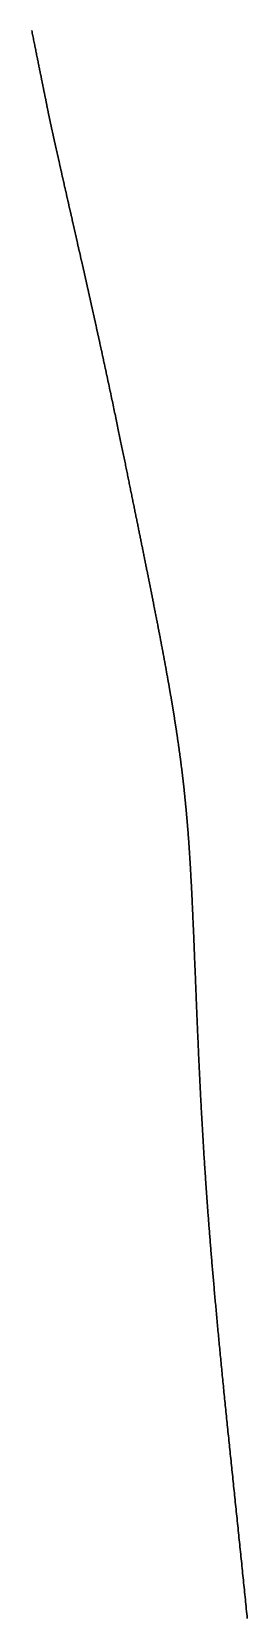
# Model space of a CAD drawing. Header units: inches. Extents: x 130170 to 284068, y 377793 to 804530.
# Drawn here: x 253609.5 to 253619.1, y 738483.7 to 738554.2 of the extents above; entities that cross this region are included whole.
import ezdxf

# ---------------------------------------------------------------- set-up
doc = ezdxf.new("R2010")
doc.units = ezdxf.units.IN
doc.header["$MEASUREMENT"] = 0
doc.layers.add('muni_il', color=7, linetype='Continuous')

msp = doc.modelspace()

# ---------------------------------------------------------------- linework, layer by layer
at = {"layer": 'muni_il'}
for points in [[(253609.507, 738554.23), (253609.52, 738554.168), (253609.532, 738554.107), (253609.544, 738554.046), (253609.557, 738553.986), (253609.569, 738553.926), (253609.581, 738553.867), (253609.593, 738553.809), (253609.604, 738553.75), (253609.616, 738553.693), (253609.627, 738553.636), (253609.639, 738553.579), (253609.65, 738553.523), (253609.661, 738553.468), (253609.673, 738553.413), (253609.684, 738553.358), (253609.694, 738553.304), (253609.705, 738553.25), (253609.716, 738553.197), (253609.727, 738553.144), (253609.737, 738553.091), (253609.748, 738553.039), (253609.758, 738552.987), (253609.769, 738552.936), (253609.779, 738552.884), (253609.789, 738552.833), (253609.8, 738552.783), (253609.81, 738552.732), (253609.82, 738552.682), (253609.83, 738552.632), (253609.84, 738552.582), (253609.85, 738552.533), (253609.86, 738552.484), (253609.87, 738552.434), (253609.88, 738552.385), (253609.89, 738552.336), (253609.9, 738552.287), (253609.91, 738552.238), (253609.92, 738552.19), (253609.929, 738552.141), (253609.939, 738552.093), (253609.949, 738552.044), (253609.959, 738551.996), (253609.968, 738551.948), (253609.978, 738551.9), (253609.988, 738551.853), (253609.997, 738551.805), (253610.007, 738551.758), (253610.016, 738551.712), (253610.025, 738551.665), (253610.034, 738551.62), (253610.043, 738551.574), (253610.052, 738551.53), (253610.061, 738551.486), (253610.07, 738551.443), (253610.078, 738551.401), (253610.086, 738551.36), (253610.094, 738551.32), (253610.101, 738551.282), (253610.109, 738551.246), (253610.115, 738551.211), (253610.194, 738550.81), (253610.237, 738550.607), (253610.26, 738550.504), (253610.282, 738550.402), (253610.304, 738550.298), (253610.326, 738550.195), (253610.349, 738550.092), (253610.371, 738549.989), (253610.394, 738549.887), (253610.416, 738549.784), (253610.438, 738549.683), (253610.461, 738549.581), (253610.483, 738549.48), (253610.505, 738549.379), (253610.527, 738549.28), (253610.549, 738549.18), (253610.571, 738549.081), (253610.593, 738548.983), (253610.614, 738548.885), (253610.636, 738548.788), (253610.657, 738548.692), (253610.679, 738548.595), (253610.7, 738548.5), (253610.721, 738548.405), (253610.742, 738548.31), (253610.763, 738548.216), (253610.784, 738548.122), (253610.805, 738548.029), (253610.826, 738547.936), (253610.847, 738547.843), (253610.867, 738547.751), (253610.888, 738547.659), (253610.909, 738547.567), (253610.929, 738547.475), (253610.95, 738547.383), (253610.971, 738547.291), (253610.991, 738547.2), (253611.012, 738547.108), (253611.033, 738547.016), (253611.053, 738546.925), (253611.074, 738546.833), (253611.095, 738546.741), (253611.116, 738546.65), (253611.137, 738546.558), (253611.157, 738546.465), (253611.178, 738546.373), (253611.199, 738546.281), (253611.22, 738546.188), (253611.241, 738546.095), (253611.263, 738546.002), (253611.284, 738545.908), (253611.305, 738545.815), (253611.326, 738545.721), (253611.348, 738545.626), (253611.369, 738545.532), (253611.391, 738545.437), (253611.412, 738545.342), (253611.434, 738545.247), (253611.456, 738545.151), (253611.477, 738545.055), (253611.499, 738544.959), (253611.521, 738544.863), (253611.543, 738544.766), (253611.565, 738544.669), (253611.587, 738544.571), (253611.609, 738544.474), (253611.632, 738544.376), (253611.654, 738544.278), (253611.676, 738544.18), (253611.698, 738544.081), (253611.721, 738543.983), (253611.743, 738543.884), (253611.765, 738543.785), (253611.788, 738543.686), (253611.81, 738543.586), (253611.833, 738543.487), (253611.855, 738543.387), (253611.878, 738543.288), (253611.9, 738543.188), (253611.923, 738543.088), (253611.945, 738542.988), (253611.967, 738542.888), (253611.99, 738542.788), (253612.012, 738542.688), (253612.035, 738542.588), (253612.057, 738542.488), (253612.079, 738542.388), (253612.102, 738542.288), (253612.124, 738542.188), (253612.146, 738542.089), (253612.168, 738541.989), (253612.191, 738541.89), (253612.213, 738541.79), (253612.235, 738541.691), (253612.257, 738541.592), (253612.279, 738541.493), (253612.3, 738541.394), (253612.322, 738541.296), (253612.344, 738541.197), (253612.366, 738541.099), (253612.387, 738541.002), (253612.409, 738540.904), (253612.43, 738540.807), (253612.451, 738540.71), (253612.473, 738540.613), (253612.494, 738540.516), (253612.515, 738540.42), (253612.536, 738540.325), (253612.556, 738540.229), (253612.577, 738540.134), (253612.598, 738540.039), (253612.618, 738539.945), (253612.639, 738539.851), (253612.659, 738539.758), (253612.679, 738539.665), (253612.699, 738539.572), (253612.719, 738539.479), (253612.739, 738539.388), (253612.759, 738539.296), (253612.778, 738539.205), (253612.798, 738539.114), (253612.817, 738539.024), (253612.837, 738538.935), (253612.856, 738538.845), (253612.875, 738538.757), (253612.893, 738538.668), (253612.912, 738538.581), (253612.931, 738538.493), (253612.949, 738538.406), (253612.968, 738538.32), (253612.986, 738538.234), (253613.004, 738538.149), (253613.022, 738538.064), (253613.04, 738537.98), (253613.058, 738537.896), (253613.075, 738537.813), (253613.093, 738537.73), (253613.11, 738537.647), (253613.127, 738537.566), (253613.145, 738537.484), (253613.162, 738537.404), (253613.178, 738537.323), (253613.195, 738537.244), (253613.212, 738537.164), (253613.228, 738537.086), (253613.245, 738537.007), (253613.261, 738536.93), (253613.277, 738536.852), (253613.293, 738536.776), (253613.309, 738536.7), (253613.325, 738536.624), (253613.34, 738536.549), (253613.356, 738536.474), (253613.371, 738536.4), (253613.386, 738536.326), (253613.401, 738536.253), (253613.417, 738536.18), (253613.432, 738536.108), (253613.446, 738536.036), (253613.461, 738535.965), (253613.476, 738535.894), (253613.49, 738535.824), (253613.505, 738535.754), (253613.519, 738535.685), (253613.533, 738535.616), (253613.547, 738535.547), (253613.561, 738535.479), (253613.575, 738535.412), (253613.589, 738535.344), (253613.603, 738535.278), (253613.616, 738535.211), (253613.63, 738535.146), (253613.643, 738535.08), (253613.657, 738535.015), (253613.67, 738534.95), (253613.683, 738534.886), (253613.696, 738534.822), (253613.709, 738534.759), (253613.722, 738534.695), (253613.735, 738534.633), (253613.747, 738534.57), (253613.76, 738534.508), (253613.773, 738534.447), (253613.785, 738534.386), (253613.798, 738534.325), (253613.81, 738534.264), (253613.822, 738534.204), (253613.835, 738534.144), (253613.847, 738534.084), (253613.859, 738534.025), (253613.871, 738533.966), (253613.883, 738533.907), (253613.895, 738533.849), (253613.906, 738533.791), (253613.918, 738533.733), (253613.93, 738533.675), (253613.942, 738533.618), (253613.953, 738533.561), (253613.965, 738533.504), (253613.976, 738533.447), (253613.988, 738533.391), (253613.999, 738533.335), (253614.01, 738533.279), (253614.022, 738533.224), (253614.033, 738533.169), (253614.044, 738533.113), (253614.055, 738533.058), (253614.066, 738533.004), (253614.077, 738532.949), (253614.088, 738532.895), (253614.099, 738532.841), (253614.11, 738532.787), (253614.121, 738532.733), (253614.132, 738532.68), (253614.143, 738532.626), (253614.154, 738532.573), (253614.165, 738532.52), (253614.175, 738532.467), (253614.186, 738532.414), (253614.197, 738532.361), (253614.207, 738532.309), (253614.218, 738532.256), (253614.229, 738532.204), (253614.239, 738532.152), (253614.25, 738532.1), (253614.26, 738532.048), (253614.271, 738531.996), (253614.281, 738531.944), (253614.292, 738531.893), (253614.302, 738531.841), (253614.312, 738531.79), (253614.323, 738531.739), (253614.333, 738531.687), (253614.344, 738531.636), (253614.354, 738531.585), (253614.364, 738531.534), (253614.375, 738531.483), (253614.385, 738531.432), (253614.395, 738531.382), (253614.405, 738531.331), (253614.416, 738531.28), (253614.426, 738531.229), (253614.436, 738531.179), (253614.446, 738531.129), (253614.457, 738531.078), (253614.467, 738531.028), (253614.477, 738530.977), (253614.487, 738530.927), (253614.497, 738530.877), (253614.507, 738530.827), (253614.517, 738530.776), (253614.528, 738530.726), (253614.538, 738530.676), (253614.548, 738530.626), (253614.558, 738530.576), (253614.568, 738530.526), (253614.578, 738530.476), (253614.588, 738530.426), (253614.598, 738530.376), (253614.608, 738530.326), (253614.618, 738530.276), (253614.628, 738530.226), (253614.638, 738530.176), (253614.648, 738530.126), (253614.658, 738530.077), (253614.668, 738530.027), (253614.678, 738529.977), (253614.688, 738529.927), (253614.698, 738529.877), (253614.708, 738529.828), (253614.718, 738529.778), (253614.728, 738529.728), (253614.738, 738529.678), (253614.748, 738529.629), (253614.758, 738529.579), (253614.767, 738529.529), (253614.777, 738529.48), (253614.787, 738529.43), (253614.797, 738529.38), (253614.807, 738529.331), (253614.817, 738529.281), (253614.827, 738529.231), (253614.837, 738529.182), (253614.846, 738529.132), (253614.856, 738529.083), (253614.866, 738529.033), (253614.876, 738528.984), (253614.886, 738528.934), (253614.895, 738528.884), (253614.905, 738528.835), (253614.915, 738528.785), (253614.925, 738528.736), (253614.935, 738528.686), (253614.944, 738528.637), (253614.954, 738528.588), (253614.964, 738528.538), (253614.973, 738528.489), (253614.983, 738528.439), (253614.993, 738528.39), (253615.002, 738528.341), (253615.012, 738528.291), (253615.022, 738528.242), (253615.031, 738528.193), (253615.041, 738528.144), (253615.05, 738528.094), (253615.06, 738528.045), (253615.07, 738527.996), (253615.079, 738527.947), (253615.089, 738527.898), (253615.098, 738527.849), (253615.108, 738527.8), (253615.117, 738527.751), (253615.127, 738527.702), (253615.136, 738527.653), (253615.146, 738527.604), (253615.155, 738527.555), (253615.164, 738527.506), (253615.174, 738527.457), (253615.183, 738527.408), (253615.193, 738527.36), (253615.202, 738527.311), (253615.211, 738527.262), (253615.22, 738527.214), (253615.23, 738527.165), (253615.239, 738527.116), (253615.248, 738527.068), (253615.257, 738527.019), (253615.267, 738526.971), (253615.276, 738526.923), (253615.285, 738526.874), (253615.294, 738526.826), (253615.303, 738526.778), (253615.312, 738526.729), (253615.321, 738526.681), (253615.33, 738526.633), (253615.339, 738526.585), (253615.348, 738526.537), (253615.357, 738526.489), (253615.366, 738526.441), (253615.375, 738526.393), (253615.384, 738526.346), (253615.393, 738526.298), (253615.402, 738526.25), (253615.41, 738526.203), (253615.419, 738526.155), (253615.428, 738526.107), (253615.437, 738526.06), (253615.445, 738526.013), (253615.454, 738525.965), (253615.463, 738525.918), (253615.471, 738525.871), (253615.48, 738525.823), (253615.488, 738525.776), (253615.497, 738525.729), (253615.505, 738525.682), (253615.514, 738525.635), (253615.522, 738525.588), (253615.531, 738525.542), (253615.539, 738525.495), (253615.548, 738525.448), (253615.556, 738525.401), (253615.564, 738525.355), (253615.572, 738525.308), (253615.581, 738525.262), (253615.589, 738525.216), (253615.597, 738525.169), (253615.605, 738525.123), (253615.613, 738525.077), (253615.621, 738525.031), (253615.629, 738524.985), (253615.637, 738524.939), (253615.645, 738524.893), (253615.653, 738524.847), (253615.661, 738524.801), (253615.669, 738524.755), (253615.677, 738524.709), (253615.685, 738524.664), (253615.693, 738524.618), (253615.7, 738524.573), (253615.708, 738524.527), (253615.716, 738524.482), (253615.724, 738524.436), (253615.731, 738524.391), (253615.739, 738524.346), (253615.746, 738524.301), (253615.754, 738524.256), (253615.761, 738524.211), (253615.769, 738524.166), (253615.776, 738524.121), (253615.784, 738524.076), (253615.791, 738524.031), (253615.798, 738523.987), (253615.806, 738523.942), (253615.813, 738523.897), (253615.82, 738523.853), (253615.827, 738523.808), (253615.834, 738523.764), (253615.842, 738523.719), (253615.849, 738523.675), (253615.856, 738523.631), (253615.863, 738523.587), (253615.87, 738523.543), (253615.877, 738523.498), (253615.884, 738523.454), (253615.89, 738523.41), (253615.897, 738523.367), (253615.904, 738523.323), (253615.911, 738523.279), (253615.917, 738523.235), (253615.924, 738523.191), (253615.931, 738523.148), (253615.938, 738523.104), (253615.944, 738523.06), (253615.951, 738523.017), (253615.957, 738522.974), (253615.964, 738522.93), (253615.97, 738522.887), (253615.977, 738522.843), (253615.983, 738522.8), (253615.989, 738522.757), (253615.996, 738522.714), (253616.002, 738522.671), (253616.008, 738522.627), (253616.014, 738522.584), (253616.021, 738522.541), (253616.027, 738522.498), (253616.033, 738522.455), (253616.039, 738522.412), (253616.045, 738522.37), (253616.051, 738522.327), (253616.057, 738522.284), (253616.063, 738522.241), (253616.069, 738522.198), (253616.075, 738522.156), (253616.081, 738522.113), (253616.086, 738522.07), (253616.092, 738522.028), (253616.098, 738521.985), (253616.104, 738521.943), (253616.109, 738521.9), (253616.115, 738521.858), (253616.121, 738521.815), (253616.126, 738521.773), (253616.132, 738521.731), (253616.137, 738521.688), (253616.143, 738521.646), (253616.148, 738521.604), (253616.153, 738521.561), (253616.159, 738521.519), (253616.164, 738521.477), (253616.169, 738521.434), (253616.175, 738521.392), (253616.18, 738521.35), (253616.185, 738521.308), (253616.19, 738521.266), (253616.195, 738521.224), (253616.201, 738521.181), (253616.206, 738521.139), (253616.211, 738521.097), (253616.216, 738521.055), (253616.221, 738521.013), (253616.226, 738520.971), (253616.23, 738520.929), (253616.235, 738520.886), (253616.24, 738520.844), (253616.245, 738520.802), (253616.25, 738520.76), (253616.255, 738520.718), (253616.259, 738520.676), (253616.264, 738520.634), (253616.269, 738520.592), (253616.273, 738520.55), (253616.278, 738520.508), (253616.283, 738520.465), (253616.287, 738520.423), (253616.292, 738520.381), (253616.296, 738520.339), (253616.301, 738520.297), (253616.305, 738520.255), (253616.309, 738520.213), (253616.314, 738520.17), (253616.318, 738520.128), (253616.322, 738520.086), (253616.327, 738520.044), (253616.331, 738520.001), (253616.335, 738519.959), (253616.339, 738519.917), (253616.344, 738519.874), (253616.348, 738519.832), (253616.352, 738519.79), (253616.356, 738519.747), (253616.36, 738519.705), (253616.364, 738519.662), (253616.368, 738519.62), (253616.372, 738519.577), (253616.376, 738519.535), (253616.38, 738519.492), (253616.384, 738519.449), (253616.388, 738519.407), (253616.391, 738519.364), (253616.395, 738519.321), (253616.399, 738519.278), (253616.403, 738519.236), (253616.407, 738519.193), (253616.41, 738519.15), (253616.414, 738519.107), (253616.418, 738519.064), (253616.421, 738519.021), (253616.425, 738518.977), (253616.428, 738518.934), (253616.432, 738518.891), (253616.435, 738518.848), (253616.439, 738518.804), (253616.443, 738518.761), (253616.446, 738518.717), (253616.449, 738518.674), (253616.453, 738518.63), (253616.456, 738518.587), (253616.46, 738518.543), (253616.463, 738518.499), (253616.466, 738518.455), (253616.47, 738518.411), (253616.473, 738518.367), (253616.476, 738518.323), (253616.479, 738518.279), (253616.483, 738518.235), (253616.486, 738518.19), (253616.489, 738518.146), (253616.492, 738518.102), (253616.495, 738518.057), (253616.498, 738518.012), (253616.502, 738517.968), (253616.505, 738517.923), (253616.508, 738517.878), (253616.511, 738517.833), (253616.514, 738517.788), (253616.517, 738517.743), (253616.52, 738517.698), (253616.523, 738517.652), (253616.526, 738517.607), (253616.529, 738517.562), (253616.532, 738517.516), (253616.535, 738517.47), (253616.537, 738517.425), (253616.54, 738517.379), (253616.543, 738517.333), (253616.546, 738517.287), (253616.549, 738517.241), (253616.552, 738517.194), (253616.554, 738517.148), (253616.557, 738517.102), (253616.56, 738517.055), (253616.563, 738517.008), (253616.565, 738516.962), (253616.568, 738516.915), (253616.571, 738516.868), (253616.573, 738516.821), (253616.576, 738516.774), (253616.579, 738516.726), (253616.581, 738516.679), (253616.584, 738516.631), (253616.587, 738516.584), (253616.589, 738516.536), (253616.592, 738516.488), (253616.594, 738516.44), (253616.597, 738516.392), (253616.599, 738516.344), (253616.602, 738516.296), (253616.605, 738516.247), (253616.607, 738516.199), (253616.61, 738516.15), (253616.612, 738516.101), (253616.615, 738516.052), (253616.617, 738516.004), (253616.62, 738515.954), (253616.622, 738515.905), (253616.624, 738515.856), (253616.627, 738515.806), (253616.629, 738515.757), (253616.632, 738515.707), (253616.634, 738515.657), (253616.636, 738515.607), (253616.639, 738515.557), (253616.641, 738515.507), (253616.644, 738515.457), (253616.646, 738515.406), (253616.648, 738515.356), (253616.651, 738515.305), (253616.653, 738515.254), (253616.655, 738515.203), (253616.658, 738515.152), (253616.66, 738515.101), (253616.662, 738515.05), (253616.665, 738514.998), (253616.667, 738514.947), (253616.669, 738514.895), (253616.672, 738514.844), (253616.674, 738514.792), (253616.676, 738514.74), (253616.678, 738514.688), (253616.681, 738514.635), (253616.683, 738514.583), (253616.685, 738514.531), (253616.687, 738514.478), (253616.69, 738514.425), (253616.692, 738514.372), (253616.694, 738514.319), (253616.696, 738514.266), (253616.699, 738514.213), (253616.701, 738514.16), (253616.703, 738514.106), (253616.705, 738514.053), (253616.708, 738513.999), (253616.71, 738513.945), (253616.712, 738513.892), (253616.714, 738513.838), (253616.717, 738513.784), (253616.719, 738513.729), (253616.721, 738513.675), (253616.723, 738513.621), (253616.726, 738513.566), (253616.728, 738513.512), (253616.73, 738513.457), (253616.732, 738513.402), (253616.734, 738513.347), (253616.737, 738513.292), (253616.739, 738513.237), (253616.741, 738513.182), (253616.743, 738513.126), (253616.746, 738513.071), (253616.748, 738513.015), (253616.75, 738512.959), (253616.752, 738512.904), (253616.755, 738512.848), (253616.757, 738512.792), (253616.759, 738512.736), (253616.761, 738512.68), (253616.764, 738512.623), (253616.766, 738512.567), (253616.768, 738512.511), (253616.77, 738512.454), (253616.773, 738512.398), (253616.775, 738512.341), (253616.777, 738512.284), (253616.779, 738512.227), (253616.782, 738512.17), (253616.784, 738512.113), (253616.786, 738512.056), (253616.789, 738511.999), (253616.791, 738511.942), (253616.793, 738511.884), (253616.795, 738511.827), (253616.798, 738511.769), (253616.8, 738511.712), (253616.802, 738511.654), (253616.805, 738511.596), (253616.807, 738511.539), (253616.809, 738511.481), (253616.812, 738511.423), (253616.814, 738511.365), (253616.816, 738511.307), (253616.819, 738511.248), (253616.821, 738511.19), (253616.823, 738511.132), (253616.826, 738511.073), (253616.828, 738511.015), (253616.831, 738510.957), (253616.833, 738510.898), (253616.835, 738510.84), (253616.838, 738510.781), (253616.84, 738510.722), (253616.843, 738510.663), (253616.845, 738510.605), (253616.847, 738510.546), (253616.85, 738510.487), (253616.852, 738510.428), (253616.855, 738510.369), (253616.857, 738510.309), (253616.86, 738510.25), (253616.862, 738510.191), (253616.865, 738510.132), (253616.867, 738510.073), (253616.87, 738510.013), (253616.872, 738509.954), (253616.875, 738509.894), (253616.877, 738509.835), (253616.88, 738509.775), (253616.882, 738509.716), (253616.885, 738509.656), (253616.888, 738509.596), (253616.89, 738509.537), (253616.893, 738509.477), (253616.895, 738509.417), (253616.898, 738509.357), (253616.901, 738509.297), (253616.903, 738509.238), (253616.906, 738509.178), (253616.908, 738509.118), (253616.911, 738509.058), (253616.914, 738508.997), (253616.917, 738508.937), (253616.919, 738508.877), (253616.922, 738508.817), (253616.925, 738508.757), (253616.928, 738508.696), (253616.93, 738508.636), (253616.933, 738508.576), (253616.936, 738508.515), (253616.939, 738508.455), (253616.941, 738508.395), (253616.944, 738508.334), (253616.947, 738508.273), (253616.95, 738508.213), (253616.953, 738508.152), (253616.956, 738508.092), (253616.958, 738508.031), (253616.961, 738507.97), (253616.964, 738507.909), (253616.967, 738507.849), (253616.97, 738507.788), (253616.973, 738507.727), (253616.976, 738507.666), (253616.979, 738507.605), (253616.982, 738507.544), (253616.985, 738507.483), (253616.988, 738507.422), (253616.991, 738507.361), (253616.994, 738507.299), (253616.997, 738507.238), (253617, 738507.177), (253617.003, 738507.116), (253617.006, 738507.054), (253617.01, 738506.993), (253617.013, 738506.931), (253617.016, 738506.87), (253617.019, 738506.808), (253617.022, 738506.746), (253617.025, 738506.685), (253617.029, 738506.623), (253617.032, 738506.561), (253617.035, 738506.499), (253617.038, 738506.437), (253617.042, 738506.375), (253617.045, 738506.313), (253617.048, 738506.251), (253617.052, 738506.189), (253617.055, 738506.127), (253617.059, 738506.065), (253617.062, 738506.002), (253617.065, 738505.94), (253617.069, 738505.877), (253617.072, 738505.815), (253617.076, 738505.752), (253617.079, 738505.689), (253617.083, 738505.626), (253617.086, 738505.564), (253617.09, 738505.5), (253617.094, 738505.438), (253617.097, 738505.374), (253617.101, 738505.311), (253617.105, 738505.248), (253617.108, 738505.184), (253617.112, 738505.121), (253617.116, 738505.057), (253617.119, 738504.994), (253617.123, 738504.93), (253617.127, 738504.866), (253617.131, 738504.802), (253617.135, 738504.738), (253617.139, 738504.674), (253617.143, 738504.609), (253617.147, 738504.545), (253617.151, 738504.481), (253617.155, 738504.416), (253617.159, 738504.351), (253617.162, 738504.286), (253617.167, 738504.221), (253617.171, 738504.156), (253617.175, 738504.091), (253617.179, 738504.026), (253617.183, 738503.96), (253617.187, 738503.895), (253617.192, 738503.829), (253617.196, 738503.763), (253617.2, 738503.697), (253617.204, 738503.631), (253617.209, 738503.564), (253617.213, 738503.498), (253617.218, 738503.431), (253617.222, 738503.365), (253617.227, 738503.298), (253617.231, 738503.231), (253617.236, 738503.163), (253617.24, 738503.096), (253617.245, 738503.029), (253617.249, 738502.961), (253617.254, 738502.893), (253617.259, 738502.825), (253617.264, 738502.757), (253617.268, 738502.688), (253617.273, 738502.62), (253617.278, 738502.551), (253617.283, 738502.482), (253617.288, 738502.413), (253617.293, 738502.344), (253617.298, 738502.274), (253617.303, 738502.205), (253617.308, 738502.135), (253617.313, 738502.065), (253617.318, 738501.995), (253617.323, 738501.925), (253617.328, 738501.854), (253617.333, 738501.783), (253617.339, 738501.712), (253617.344, 738501.641), (253617.349, 738501.57), (253617.355, 738501.498), (253617.36, 738501.426), (253617.366, 738501.354), (253617.371, 738501.282), (253617.377, 738501.209), (253617.382, 738501.137), (253617.388, 738501.064), (253617.394, 738500.991), (253617.399, 738500.917), (253617.405, 738500.844), (253617.411, 738500.77), (253617.417, 738500.696), (253617.423, 738500.622), (253617.429, 738500.547), (253617.434, 738500.472), (253617.44, 738500.398), (253617.446, 738500.322), (253617.453, 738500.247), (253617.459, 738500.171), (253617.465, 738500.095), (253617.471, 738500.019), (253617.477, 738499.943), (253617.484, 738499.866), (253617.49, 738499.789), (253617.496, 738499.712), (253617.503, 738499.635), (253617.509, 738499.557), (253617.516, 738499.479), (253617.522, 738499.401), (253617.529, 738499.323), (253617.536, 738499.244), (253617.542, 738499.165), (253617.549, 738499.086), (253617.556, 738499.007), (253617.563, 738498.927), (253617.57, 738498.847), (253617.577, 738498.767), (253617.583, 738498.686), (253617.591, 738498.605), (253617.598, 738498.525), (253617.605, 738498.443), (253617.612, 738498.362), (253617.619, 738498.28), (253617.626, 738498.198), (253617.634, 738498.116), (253617.641, 738498.033), (253617.648, 738497.95), (253617.656, 738497.867), (253617.663, 738497.784), (253617.671, 738497.7), (253617.678, 738497.616), (253617.686, 738497.532), (253617.694, 738497.448), (253617.701, 738497.363), (253617.709, 738497.278), (253617.717, 738497.193), (253617.725, 738497.107), (253617.733, 738497.022), (253617.741, 738496.936), (253617.749, 738496.849), (253617.757, 738496.763), (253617.765, 738496.676), (253617.773, 738496.589), (253617.781, 738496.502), (253617.789, 738496.414), (253617.798, 738496.326), (253617.806, 738496.238), (253617.814, 738496.15), (253617.823, 738496.061), (253617.831, 738495.972), (253617.839, 738495.883), (253617.848, 738495.794), (253617.857, 738495.704), (253617.865, 738495.614), (253617.874, 738495.524), (253617.883, 738495.433), (253617.891, 738495.343), (253617.9, 738495.252), (253617.909, 738495.16), (253617.918, 738495.069), (253617.927, 738494.977), (253617.936, 738494.885), (253617.945, 738494.793), (253617.954, 738494.701), (253617.963, 738494.608), (253617.972, 738494.515), (253617.981, 738494.422), (253617.991, 738494.329), (253618, 738494.235), (253618.009, 738494.141), (253618.019, 738494.047), (253618.028, 738493.953), (253618.037, 738493.858), (253618.047, 738493.763), (253618.056, 738493.669), (253618.066, 738493.573), (253618.076, 738493.478), (253618.085, 738493.382), (253618.095, 738493.286), (253618.105, 738493.19), (253618.114, 738493.094), (253618.124, 738492.997), (253618.134, 738492.901), (253618.144, 738492.804), (253618.153, 738492.706), (253618.163, 738492.609), (253618.173, 738492.512), (253618.183, 738492.414), (253618.193, 738492.316), (253618.203, 738492.218), (253618.213, 738492.119), (253618.223, 738492.021), (253618.234, 738491.922), (253618.244, 738491.823), (253618.254, 738491.724), (253618.264, 738491.625), (253618.274, 738491.525), (253618.285, 738491.425), (253618.295, 738491.326), (253618.305, 738491.226), (253618.316, 738491.125), (253618.326, 738491.025), (253618.336, 738490.924), (253618.347, 738490.824), (253618.357, 738490.723), (253618.368, 738490.622), (253618.378, 738490.521), (253618.389, 738490.419), (253618.399, 738490.318), (253618.41, 738490.216), (253618.42, 738490.115), (253618.431, 738490.012), (253618.442, 738489.91), (253618.452, 738489.808), (253618.463, 738489.706), (253618.474, 738489.603), (253618.484, 738489.501), (253618.495, 738489.398), (253618.506, 738489.295), (253618.516, 738489.192), (253618.527, 738489.089), (253618.538, 738488.986), (253618.549, 738488.882), (253618.56, 738488.779), (253618.571, 738488.675), (253618.581, 738488.571), (253618.592, 738488.467), (253618.603, 738488.364), (253618.614, 738488.26), (253618.625, 738488.155), (253618.636, 738488.051), (253618.646, 738487.947), (253618.657, 738487.842), (253618.668, 738487.738), (253618.679, 738487.633), (253618.69, 738487.528), (253618.701, 738487.423), (253618.712, 738487.318), (253618.723, 738487.213), (253618.734, 738487.108), (253618.745, 738487.003), (253618.756, 738486.898), (253618.766, 738486.793), (253618.777, 738486.687), (253618.788, 738486.582), (253618.799, 738486.476), (253618.81, 738486.371), (253618.821, 738486.265), (253618.832, 738486.159), (253618.843, 738486.053), (253618.854, 738485.947), (253618.865, 738485.841), (253618.876, 738485.736), (253618.886, 738485.63), (253618.897, 738485.523), (253618.908, 738485.417), (253618.919, 738485.311), (253618.93, 738485.205), (253618.941, 738485.099), (253618.952, 738484.992), (253618.963, 738484.886), (253618.973, 738484.78), (253618.984, 738484.673), (253618.995, 738484.567), (253619.006, 738484.46), (253619.017, 738484.354), (253619.027, 738484.247), (253619.038, 738484.141), (253619.049, 738484.034), (253619.06, 738483.927), (253619.07, 738483.821), (253619.081, 738483.714), (253619.092, 738483.607)], [(253619.092, 738483.607), (253619.081, 738483.714), (253619.07, 738483.821), (253619.06, 738483.927), (253619.049, 738484.034), (253619.038, 738484.141), (253619.027, 738484.247), (253619.017, 738484.354), (253619.006, 738484.46), (253618.995, 738484.567), (253618.984, 738484.673), (253618.973, 738484.78), (253618.963, 738484.886), (253618.952, 738484.992), (253618.941, 738485.099), (253618.93, 738485.205), (253618.919, 738485.311), (253618.908, 738485.417), (253618.897, 738485.523), (253618.886, 738485.63), (253618.876, 738485.736), (253618.865, 738485.841), (253618.854, 738485.947), (253618.843, 738486.053), (253618.832, 738486.159), (253618.821, 738486.265), (253618.81, 738486.371), (253618.799, 738486.476), (253618.788, 738486.582), (253618.777, 738486.687), (253618.766, 738486.793), (253618.756, 738486.898), (253618.745, 738487.003), (253618.734, 738487.108), (253618.723, 738487.213), (253618.712, 738487.318), (253618.701, 738487.423), (253618.69, 738487.528), (253618.679, 738487.633), (253618.668, 738487.738), (253618.657, 738487.842), (253618.646, 738487.947), (253618.636, 738488.051), (253618.625, 738488.155), (253618.614, 738488.26), (253618.603, 738488.364), (253618.592, 738488.467), (253618.581, 738488.571), (253618.571, 738488.675), (253618.56, 738488.779), (253618.549, 738488.882), (253618.538, 738488.986), (253618.527, 738489.089), (253618.516, 738489.192), (253618.506, 738489.295), (253618.495, 738489.398), (253618.484, 738489.501), (253618.474, 738489.603), (253618.463, 738489.706), (253618.452, 738489.808), (253618.442, 738489.91), (253618.431, 738490.012), (253618.42, 738490.115), (253618.41, 738490.216), (253618.399, 738490.318), (253618.389, 738490.419), (253618.378, 738490.521), (253618.368, 738490.622), (253618.357, 738490.723), (253618.347, 738490.824), (253618.336, 738490.924), (253618.326, 738491.025), (253618.316, 738491.125), (253618.305, 738491.226), (253618.295, 738491.326), (253618.285, 738491.425), (253618.274, 738491.525), (253618.264, 738491.625), (253618.254, 738491.724), (253618.244, 738491.823), (253618.234, 738491.922), (253618.223, 738492.021), (253618.213, 738492.119), (253618.203, 738492.218), (253618.193, 738492.316), (253618.183, 738492.414), (253618.173, 738492.512), (253618.163, 738492.609), (253618.153, 738492.706), (253618.144, 738492.804), (253618.134, 738492.901), (253618.124, 738492.997), (253618.114, 738493.094), (253618.105, 738493.19), (253618.095, 738493.286), (253618.085, 738493.382), (253618.076, 738493.478), (253618.066, 738493.573), (253618.056, 738493.669), (253618.047, 738493.763), (253618.037, 738493.858), (253618.028, 738493.953), (253618.019, 738494.047), (253618.009, 738494.141), (253618, 738494.235), (253617.991, 738494.329), (253617.981, 738494.422), (253617.972, 738494.515), (253617.963, 738494.608), (253617.954, 738494.701), (253617.945, 738494.793), (253617.936, 738494.885), (253617.927, 738494.977), (253617.918, 738495.069), (253617.909, 738495.16), (253617.9, 738495.252), (253617.891, 738495.343), (253617.883, 738495.433), (253617.874, 738495.524), (253617.865, 738495.614), (253617.857, 738495.704), (253617.848, 738495.794), (253617.839, 738495.883), (253617.831, 738495.972), (253617.823, 738496.061), (253617.814, 738496.15), (253617.806, 738496.238), (253617.798, 738496.326), (253617.789, 738496.414), (253617.781, 738496.502), (253617.773, 738496.589), (253617.765, 738496.676), (253617.757, 738496.763), (253617.749, 738496.849), (253617.741, 738496.936), (253617.733, 738497.022), (253617.725, 738497.107), (253617.717, 738497.193), (253617.709, 738497.278), (253617.701, 738497.363), (253617.694, 738497.448), (253617.686, 738497.532), (253617.678, 738497.616), (253617.671, 738497.7), (253617.663, 738497.784), (253617.656, 738497.867), (253617.648, 738497.95), (253617.641, 738498.033), (253617.634, 738498.116), (253617.626, 738498.198), (253617.619, 738498.28), (253617.612, 738498.362), (253617.605, 738498.443), (253617.598, 738498.525), (253617.591, 738498.605), (253617.583, 738498.686), (253617.577, 738498.767), (253617.57, 738498.847), (253617.563, 738498.927), (253617.556, 738499.007), (253617.549, 738499.086), (253617.542, 738499.165), (253617.536, 738499.244), (253617.529, 738499.323), (253617.522, 738499.401), (253617.516, 738499.479), (253617.509, 738499.557), (253617.503, 738499.635), (253617.496, 738499.712), (253617.49, 738499.789), (253617.484, 738499.866), (253617.477, 738499.943), (253617.471, 738500.019), (253617.465, 738500.095), (253617.459, 738500.171), (253617.453, 738500.247), (253617.446, 738500.322), (253617.44, 738500.398), (253617.434, 738500.472), (253617.429, 738500.547), (253617.423, 738500.622), (253617.417, 738500.696), (253617.411, 738500.77), (253617.405, 738500.844), (253617.399, 738500.917), (253617.394, 738500.991), (253617.388, 738501.064), (253617.382, 738501.137), (253617.377, 738501.209), (253617.371, 738501.282), (253617.366, 738501.354), (253617.36, 738501.426), (253617.355, 738501.498), (253617.349, 738501.57), (253617.344, 738501.641), (253617.339, 738501.712), (253617.333, 738501.783), (253617.328, 738501.854), (253617.323, 738501.925), (253617.318, 738501.995), (253617.313, 738502.065), (253617.308, 738502.135), (253617.303, 738502.205), (253617.298, 738502.274), (253617.293, 738502.344), (253617.288, 738502.413), (253617.283, 738502.482), (253617.278, 738502.551), (253617.273, 738502.62), (253617.268, 738502.688), (253617.264, 738502.757), (253617.259, 738502.825), (253617.254, 738502.893), (253617.249, 738502.961), (253617.245, 738503.029), (253617.24, 738503.096), (253617.236, 738503.163), (253617.231, 738503.231), (253617.227, 738503.298), (253617.222, 738503.365), (253617.218, 738503.431), (253617.213, 738503.498), (253617.209, 738503.564), (253617.204, 738503.631), (253617.2, 738503.697), (253617.196, 738503.763), (253617.192, 738503.829), (253617.187, 738503.895), (253617.183, 738503.96), (253617.179, 738504.026), (253617.175, 738504.091), (253617.171, 738504.156), (253617.167, 738504.221), (253617.162, 738504.286), (253617.159, 738504.351), (253617.155, 738504.416), (253617.151, 738504.481), (253617.147, 738504.545), (253617.143, 738504.609), (253617.139, 738504.674), (253617.135, 738504.738), (253617.131, 738504.802), (253617.127, 738504.866), (253617.123, 738504.93), (253617.119, 738504.994), (253617.116, 738505.057), (253617.112, 738505.121), (253617.108, 738505.184), (253617.105, 738505.248), (253617.101, 738505.311), (253617.097, 738505.374), (253617.094, 738505.438), (253617.09, 738505.5), (253617.086, 738505.564), (253617.083, 738505.626), (253617.079, 738505.689), (253617.076, 738505.752), (253617.072, 738505.815), (253617.069, 738505.877), (253617.065, 738505.94), (253617.062, 738506.002), (253617.059, 738506.065), (253617.055, 738506.127), (253617.052, 738506.189), (253617.048, 738506.251), (253617.045, 738506.313), (253617.042, 738506.375), (253617.038, 738506.437), (253617.035, 738506.499), (253617.032, 738506.561), (253617.029, 738506.623), (253617.025, 738506.685), (253617.022, 738506.746), (253617.019, 738506.808), (253617.016, 738506.87), (253617.013, 738506.931), (253617.01, 738506.993), (253617.006, 738507.054), (253617.003, 738507.116), (253617, 738507.177), (253616.997, 738507.238), (253616.994, 738507.299), (253616.991, 738507.361), (253616.988, 738507.422), (253616.985, 738507.483), (253616.982, 738507.544), (253616.979, 738507.605), (253616.976, 738507.666), (253616.973, 738507.727), (253616.97, 738507.788), (253616.967, 738507.849), (253616.964, 738507.909), (253616.961, 738507.97), (253616.958, 738508.031), (253616.956, 738508.092), (253616.953, 738508.152), (253616.95, 738508.213), (253616.947, 738508.273), (253616.944, 738508.334), (253616.941, 738508.395), (253616.939, 738508.455), (253616.936, 738508.515), (253616.933, 738508.576), (253616.93, 738508.636), (253616.928, 738508.696), (253616.925, 738508.757), (253616.922, 738508.817), (253616.919, 738508.877), (253616.917, 738508.937), (253616.914, 738508.997), (253616.911, 738509.058), (253616.908, 738509.118), (253616.906, 738509.178), (253616.903, 738509.238), (253616.901, 738509.297), (253616.898, 738509.357), (253616.895, 738509.417), (253616.893, 738509.477), (253616.89, 738509.537), (253616.888, 738509.596), (253616.885, 738509.656), (253616.882, 738509.716), (253616.88, 738509.775), (253616.877, 738509.835), (253616.875, 738509.894), (253616.872, 738509.954), (253616.87, 738510.013), (253616.867, 738510.073), (253616.865, 738510.132), (253616.862, 738510.191), (253616.86, 738510.25), (253616.857, 738510.309), (253616.855, 738510.369), (253616.852, 738510.428), (253616.85, 738510.487), (253616.847, 738510.546), (253616.845, 738510.605), (253616.843, 738510.663), (253616.84, 738510.722), (253616.838, 738510.781), (253616.835, 738510.84), (253616.833, 738510.898), (253616.831, 738510.957), (253616.828, 738511.015), (253616.826, 738511.073), (253616.823, 738511.132), (253616.821, 738511.19), (253616.819, 738511.248), (253616.816, 738511.307), (253616.814, 738511.365), (253616.812, 738511.423), (253616.809, 738511.481), (253616.807, 738511.539), (253616.805, 738511.596), (253616.802, 738511.654), (253616.8, 738511.712), (253616.798, 738511.769), (253616.795, 738511.827), (253616.793, 738511.884), (253616.791, 738511.942), (253616.789, 738511.999), (253616.786, 738512.056), (253616.784, 738512.113), (253616.782, 738512.17), (253616.779, 738512.227), (253616.777, 738512.284), (253616.775, 738512.341), (253616.773, 738512.398), (253616.77, 738512.454), (253616.768, 738512.511), (253616.766, 738512.567), (253616.764, 738512.623), (253616.761, 738512.68), (253616.759, 738512.736), (253616.757, 738512.792), (253616.755, 738512.848), (253616.752, 738512.904), (253616.75, 738512.959), (253616.748, 738513.015), (253616.746, 738513.071), (253616.743, 738513.126), (253616.741, 738513.182), (253616.739, 738513.237), (253616.737, 738513.292), (253616.734, 738513.347), (253616.732, 738513.402), (253616.73, 738513.457), (253616.728, 738513.512), (253616.726, 738513.566), (253616.723, 738513.621), (253616.721, 738513.675), (253616.719, 738513.729), (253616.717, 738513.784), (253616.714, 738513.838), (253616.712, 738513.892), (253616.71, 738513.945), (253616.708, 738513.999), (253616.705, 738514.053), (253616.703, 738514.106), (253616.701, 738514.16), (253616.699, 738514.213), (253616.696, 738514.266), (253616.694, 738514.319), (253616.692, 738514.372), (253616.69, 738514.425), (253616.687, 738514.478), (253616.685, 738514.531), (253616.683, 738514.583), (253616.681, 738514.635), (253616.678, 738514.688), (253616.676, 738514.74), (253616.674, 738514.792), (253616.672, 738514.844), (253616.669, 738514.895), (253616.667, 738514.947), (253616.665, 738514.998), (253616.662, 738515.05), (253616.66, 738515.101), (253616.658, 738515.152), (253616.655, 738515.203), (253616.653, 738515.254), (253616.651, 738515.305), (253616.648, 738515.356), (253616.646, 738515.406), (253616.644, 738515.457), (253616.641, 738515.507), (253616.639, 738515.557), (253616.636, 738515.607), (253616.634, 738515.657), (253616.632, 738515.707), (253616.629, 738515.757), (253616.627, 738515.806), (253616.624, 738515.856), (253616.622, 738515.905), (253616.62, 738515.954), (253616.617, 738516.004), (253616.615, 738516.052), (253616.612, 738516.101), (253616.61, 738516.15), (253616.607, 738516.199), (253616.605, 738516.247), (253616.602, 738516.296), (253616.599, 738516.344), (253616.597, 738516.392), (253616.594, 738516.44), (253616.592, 738516.488), (253616.589, 738516.536), (253616.587, 738516.584), (253616.584, 738516.631), (253616.581, 738516.679), (253616.579, 738516.726), (253616.576, 738516.774), (253616.573, 738516.821), (253616.571, 738516.868), (253616.568, 738516.915), (253616.565, 738516.962), (253616.563, 738517.008), (253616.56, 738517.055), (253616.557, 738517.102), (253616.554, 738517.148), (253616.552, 738517.194), (253616.549, 738517.241), (253616.546, 738517.287), (253616.543, 738517.333), (253616.54, 738517.379), (253616.537, 738517.425), (253616.535, 738517.47), (253616.532, 738517.516), (253616.529, 738517.562), (253616.526, 738517.607), (253616.523, 738517.652), (253616.52, 738517.698), (253616.517, 738517.743), (253616.514, 738517.788), (253616.511, 738517.833), (253616.508, 738517.878), (253616.505, 738517.923), (253616.502, 738517.968), (253616.498, 738518.012), (253616.495, 738518.057), (253616.492, 738518.102), (253616.489, 738518.146), (253616.486, 738518.19), (253616.483, 738518.235), (253616.479, 738518.279), (253616.476, 738518.323), (253616.473, 738518.367), (253616.47, 738518.411), (253616.466, 738518.455), (253616.463, 738518.499), (253616.46, 738518.543), (253616.456, 738518.587), (253616.453, 738518.63), (253616.449, 738518.674), (253616.446, 738518.717), (253616.443, 738518.761), (253616.439, 738518.804), (253616.435, 738518.848), (253616.432, 738518.891), (253616.428, 738518.934), (253616.425, 738518.977), (253616.421, 738519.021), (253616.418, 738519.064), (253616.414, 738519.107), (253616.41, 738519.15), (253616.407, 738519.193), (253616.403, 738519.236), (253616.399, 738519.278), (253616.395, 738519.321), (253616.391, 738519.364), (253616.388, 738519.407), (253616.384, 738519.449), (253616.38, 738519.492), (253616.376, 738519.535), (253616.372, 738519.577), (253616.368, 738519.62), (253616.364, 738519.662), (253616.36, 738519.705), (253616.356, 738519.747), (253616.352, 738519.79), (253616.348, 738519.832), (253616.344, 738519.874), (253616.339, 738519.917), (253616.335, 738519.959), (253616.331, 738520.001), (253616.327, 738520.044), (253616.322, 738520.086), (253616.318, 738520.128), (253616.314, 738520.17), (253616.309, 738520.213), (253616.305, 738520.255), (253616.301, 738520.297), (253616.296, 738520.339), (253616.292, 738520.381), (253616.287, 738520.423), (253616.283, 738520.465), (253616.278, 738520.508), (253616.273, 738520.55), (253616.269, 738520.592), (253616.264, 738520.634), (253616.259, 738520.676), (253616.255, 738520.718), (253616.25, 738520.76), (253616.245, 738520.802), (253616.24, 738520.844), (253616.235, 738520.886), (253616.23, 738520.929), (253616.226, 738520.971), (253616.221, 738521.013), (253616.216, 738521.055), (253616.211, 738521.097), (253616.206, 738521.139), (253616.201, 738521.181), (253616.195, 738521.224), (253616.19, 738521.266), (253616.185, 738521.308), (253616.18, 738521.35), (253616.175, 738521.392), (253616.169, 738521.434), (253616.164, 738521.477), (253616.159, 738521.519), (253616.153, 738521.561), (253616.148, 738521.604), (253616.143, 738521.646), (253616.137, 738521.688), (253616.132, 738521.731), (253616.126, 738521.773), (253616.121, 738521.815), (253616.115, 738521.858), (253616.109, 738521.9), (253616.104, 738521.943), (253616.098, 738521.985), (253616.092, 738522.028), (253616.086, 738522.07), (253616.081, 738522.113), (253616.075, 738522.156), (253616.069, 738522.198), (253616.063, 738522.241), (253616.057, 738522.284), (253616.051, 738522.327), (253616.045, 738522.37), (253616.039, 738522.412), (253616.033, 738522.455), (253616.027, 738522.498), (253616.021, 738522.541), (253616.014, 738522.584), (253616.008, 738522.627), (253616.002, 738522.671), (253615.996, 738522.714), (253615.989, 738522.757), (253615.983, 738522.8), (253615.977, 738522.843), (253615.97, 738522.887), (253615.964, 738522.93), (253615.957, 738522.974), (253615.951, 738523.017), (253615.944, 738523.06), (253615.938, 738523.104), (253615.931, 738523.148), (253615.924, 738523.191), (253615.917, 738523.235), (253615.911, 738523.279), (253615.904, 738523.323), (253615.897, 738523.367), (253615.89, 738523.41), (253615.884, 738523.454), (253615.877, 738523.498), (253615.87, 738523.543), (253615.863, 738523.587), (253615.856, 738523.631), (253615.849, 738523.675), (253615.842, 738523.719), (253615.834, 738523.764), (253615.827, 738523.808), (253615.82, 738523.853), (253615.813, 738523.897), (253615.806, 738523.942), (253615.798, 738523.987), (253615.791, 738524.031), (253615.784, 738524.076), (253615.776, 738524.121), (253615.769, 738524.166), (253615.761, 738524.211), (253615.754, 738524.256), (253615.746, 738524.301), (253615.739, 738524.346), (253615.731, 738524.391), (253615.724, 738524.436), (253615.716, 738524.482), (253615.708, 738524.527), (253615.7, 738524.573), (253615.693, 738524.618), (253615.685, 738524.664), (253615.677, 738524.709), (253615.669, 738524.755), (253615.661, 738524.801), (253615.653, 738524.847), (253615.645, 738524.893), (253615.637, 738524.939), (253615.629, 738524.985), (253615.621, 738525.031), (253615.613, 738525.077), (253615.605, 738525.123), (253615.597, 738525.169), (253615.589, 738525.216), (253615.581, 738525.262), (253615.572, 738525.308), (253615.564, 738525.355), (253615.556, 738525.401), (253615.548, 738525.448), (253615.539, 738525.495), (253615.531, 738525.542), (253615.522, 738525.588), (253615.514, 738525.635), (253615.505, 738525.682), (253615.497, 738525.729), (253615.488, 738525.776), (253615.48, 738525.823), (253615.471, 738525.871), (253615.463, 738525.918), (253615.454, 738525.965), (253615.445, 738526.013), (253615.437, 738526.06), (253615.428, 738526.107), (253615.419, 738526.155), (253615.41, 738526.203), (253615.402, 738526.25), (253615.393, 738526.298), (253615.384, 738526.346), (253615.375, 738526.393), (253615.366, 738526.441), (253615.357, 738526.489), (253615.348, 738526.537), (253615.339, 738526.585), (253615.33, 738526.633), (253615.321, 738526.681), (253615.312, 738526.729), (253615.303, 738526.778), (253615.294, 738526.826), (253615.285, 738526.874), (253615.276, 738526.923), (253615.267, 738526.971), (253615.257, 738527.019), (253615.248, 738527.068), (253615.239, 738527.116), (253615.23, 738527.165), (253615.22, 738527.214), (253615.211, 738527.262), (253615.202, 738527.311), (253615.193, 738527.36), (253615.183, 738527.408), (253615.174, 738527.457), (253615.164, 738527.506), (253615.155, 738527.555), (253615.146, 738527.604), (253615.136, 738527.653), (253615.127, 738527.702), (253615.117, 738527.751), (253615.108, 738527.8), (253615.098, 738527.849), (253615.089, 738527.898), (253615.079, 738527.947), (253615.07, 738527.996), (253615.06, 738528.045), (253615.05, 738528.094), (253615.041, 738528.144), (253615.031, 738528.193), (253615.022, 738528.242), (253615.012, 738528.291), (253615.002, 738528.341), (253614.993, 738528.39), (253614.983, 738528.439), (253614.973, 738528.489), (253614.964, 738528.538), (253614.954, 738528.588), (253614.944, 738528.637), (253614.935, 738528.686), (253614.925, 738528.736), (253614.915, 738528.785), (253614.905, 738528.835), (253614.895, 738528.884), (253614.886, 738528.934), (253614.876, 738528.984), (253614.866, 738529.033), (253614.856, 738529.083), (253614.846, 738529.132), (253614.837, 738529.182), (253614.827, 738529.231), (253614.817, 738529.281), (253614.807, 738529.331), (253614.797, 738529.38), (253614.787, 738529.43), (253614.777, 738529.48), (253614.767, 738529.529), (253614.758, 738529.579), (253614.748, 738529.629), (253614.738, 738529.678), (253614.728, 738529.728), (253614.718, 738529.778), (253614.708, 738529.828), (253614.698, 738529.877), (253614.688, 738529.927), (253614.678, 738529.977), (253614.668, 738530.027), (253614.658, 738530.077), (253614.648, 738530.126), (253614.638, 738530.176), (253614.628, 738530.226), (253614.618, 738530.276), (253614.608, 738530.326), (253614.598, 738530.376), (253614.588, 738530.426), (253614.578, 738530.476), (253614.568, 738530.526), (253614.558, 738530.576), (253614.548, 738530.626), (253614.538, 738530.676), (253614.528, 738530.726), (253614.517, 738530.776), (253614.507, 738530.827), (253614.497, 738530.877), (253614.487, 738530.927), (253614.477, 738530.977), (253614.467, 738531.028), (253614.457, 738531.078), (253614.446, 738531.129), (253614.436, 738531.179), (253614.426, 738531.229), (253614.416, 738531.28), (253614.405, 738531.331), (253614.395, 738531.382), (253614.385, 738531.432), (253614.375, 738531.483), (253614.364, 738531.534), (253614.354, 738531.585), (253614.344, 738531.636), (253614.333, 738531.687), (253614.323, 738531.739), (253614.312, 738531.79), (253614.302, 738531.841), (253614.292, 738531.893), (253614.281, 738531.944), (253614.271, 738531.996), (253614.26, 738532.048), (253614.25, 738532.1), (253614.239, 738532.152), (253614.229, 738532.204), (253614.218, 738532.256), (253614.207, 738532.309), (253614.197, 738532.361), (253614.186, 738532.414), (253614.175, 738532.467), (253614.165, 738532.52), (253614.154, 738532.573), (253614.143, 738532.626), (253614.132, 738532.68), (253614.121, 738532.733), (253614.11, 738532.787), (253614.099, 738532.841), (253614.088, 738532.895), (253614.077, 738532.949), (253614.066, 738533.004), (253614.055, 738533.058), (253614.044, 738533.113), (253614.033, 738533.169), (253614.022, 738533.224), (253614.01, 738533.279), (253613.999, 738533.335), (253613.988, 738533.391), (253613.976, 738533.447), (253613.965, 738533.504), (253613.953, 738533.561), (253613.942, 738533.618), (253613.93, 738533.675), (253613.918, 738533.733), (253613.906, 738533.791), (253613.895, 738533.849), (253613.883, 738533.907), (253613.871, 738533.966), (253613.859, 738534.025), (253613.847, 738534.084), (253613.835, 738534.144), (253613.822, 738534.204), (253613.81, 738534.264), (253613.798, 738534.325), (253613.785, 738534.386), (253613.773, 738534.447), (253613.76, 738534.508), (253613.747, 738534.57), (253613.735, 738534.633), (253613.722, 738534.695), (253613.709, 738534.759), (253613.696, 738534.822), (253613.683, 738534.886), (253613.67, 738534.95), (253613.657, 738535.015), (253613.643, 738535.08), (253613.63, 738535.146), (253613.616, 738535.211), (253613.603, 738535.278), (253613.589, 738535.344), (253613.575, 738535.412), (253613.561, 738535.479), (253613.547, 738535.547), (253613.533, 738535.616), (253613.519, 738535.685), (253613.505, 738535.754), (253613.49, 738535.824), (253613.476, 738535.894), (253613.461, 738535.965), (253613.446, 738536.036), (253613.432, 738536.108), (253613.417, 738536.18), (253613.401, 738536.253), (253613.386, 738536.326), (253613.371, 738536.4), (253613.356, 738536.474), (253613.34, 738536.549), (253613.325, 738536.624), (253613.309, 738536.7), (253613.293, 738536.776), (253613.277, 738536.852), (253613.261, 738536.93), (253613.245, 738537.007), (253613.228, 738537.086), (253613.212, 738537.164), (253613.195, 738537.244), (253613.178, 738537.323), (253613.162, 738537.404), (253613.145, 738537.484), (253613.127, 738537.566), (253613.11, 738537.647), (253613.093, 738537.73), (253613.075, 738537.813), (253613.058, 738537.896), (253613.04, 738537.98), (253613.022, 738538.064), (253613.004, 738538.149), (253612.986, 738538.234), (253612.968, 738538.32), (253612.949, 738538.406), (253612.931, 738538.493), (253612.912, 738538.581), (253612.893, 738538.668), (253612.875, 738538.757), (253612.856, 738538.845), (253612.837, 738538.935), (253612.817, 738539.024), (253612.798, 738539.114), (253612.778, 738539.205), (253612.759, 738539.296), (253612.739, 738539.388), (253612.719, 738539.479), (253612.699, 738539.572), (253612.679, 738539.665), (253612.659, 738539.758), (253612.639, 738539.851), (253612.618, 738539.945), (253612.598, 738540.039), (253612.577, 738540.134), (253612.556, 738540.229), (253612.536, 738540.325), (253612.515, 738540.42), (253612.494, 738540.516), (253612.473, 738540.613), (253612.451, 738540.71), (253612.43, 738540.807), (253612.409, 738540.904), (253612.387, 738541.002), (253612.366, 738541.099), (253612.344, 738541.197), (253612.322, 738541.296), (253612.3, 738541.394), (253612.279, 738541.493), (253612.257, 738541.592), (253612.235, 738541.691), (253612.213, 738541.79), (253612.191, 738541.89), (253612.168, 738541.989), (253612.146, 738542.089), (253612.124, 738542.188), (253612.102, 738542.288), (253612.079, 738542.388), (253612.057, 738542.488), (253612.035, 738542.588), (253612.012, 738542.688), (253611.99, 738542.788), (253611.967, 738542.888), (253611.945, 738542.988), (253611.923, 738543.088), (253611.9, 738543.188), (253611.878, 738543.288), (253611.855, 738543.387), (253611.833, 738543.487), (253611.81, 738543.586), (253611.788, 738543.686), (253611.765, 738543.785), (253611.743, 738543.884), (253611.721, 738543.983), (253611.698, 738544.081), (253611.676, 738544.18), (253611.654, 738544.278), (253611.632, 738544.376), (253611.609, 738544.474), (253611.587, 738544.571), (253611.565, 738544.669), (253611.543, 738544.766), (253611.521, 738544.863), (253611.499, 738544.959), (253611.477, 738545.055), (253611.456, 738545.151), (253611.434, 738545.247), (253611.412, 738545.342), (253611.391, 738545.437), (253611.369, 738545.532), (253611.348, 738545.626), (253611.326, 738545.721), (253611.305, 738545.815), (253611.284, 738545.908), (253611.263, 738546.002), (253611.241, 738546.095), (253611.22, 738546.188), (253611.199, 738546.281), (253611.178, 738546.373), (253611.157, 738546.465), (253611.137, 738546.558), (253611.116, 738546.65), (253611.095, 738546.741), (253611.074, 738546.833), (253611.053, 738546.925), (253611.033, 738547.016), (253611.012, 738547.108), (253610.991, 738547.2), (253610.971, 738547.291), (253610.95, 738547.383), (253610.929, 738547.475), (253610.909, 738547.567), (253610.888, 738547.659), (253610.867, 738547.751), (253610.847, 738547.843), (253610.826, 738547.936), (253610.805, 738548.029), (253610.784, 738548.122), (253610.763, 738548.216), (253610.742, 738548.31), (253610.721, 738548.405), (253610.7, 738548.5), (253610.679, 738548.595), (253610.657, 738548.692), (253610.636, 738548.788), (253610.614, 738548.885), (253610.593, 738548.983), (253610.571, 738549.081), (253610.549, 738549.18), (253610.527, 738549.28), (253610.505, 738549.379), (253610.483, 738549.48), (253610.461, 738549.581), (253610.438, 738549.683), (253610.416, 738549.784), (253610.394, 738549.887), (253610.371, 738549.989), (253610.349, 738550.092), (253610.326, 738550.195), (253610.304, 738550.298), (253610.282, 738550.402), (253610.26, 738550.504), (253610.237, 738550.607), (253610.194, 738550.81), (253610.115, 738551.211), (253610.109, 738551.246), (253610.101, 738551.282), (253610.094, 738551.32), (253610.086, 738551.36), (253610.078, 738551.401), (253610.07, 738551.443), (253610.061, 738551.486), (253610.052, 738551.53), (253610.043, 738551.574), (253610.034, 738551.62), (253610.025, 738551.665), (253610.016, 738551.712), (253610.007, 738551.758), (253609.997, 738551.805), (253609.988, 738551.853), (253609.978, 738551.9), (253609.968, 738551.948), (253609.959, 738551.996), (253609.949, 738552.044), (253609.939, 738552.093), (253609.929, 738552.141), (253609.92, 738552.19), (253609.91, 738552.238), (253609.9, 738552.287), (253609.89, 738552.336), (253609.88, 738552.385), (253609.87, 738552.434), (253609.86, 738552.484), (253609.85, 738552.533), (253609.84, 738552.582), (253609.83, 738552.632), (253609.82, 738552.682), (253609.81, 738552.732), (253609.8, 738552.783), (253609.789, 738552.833), (253609.779, 738552.884), (253609.769, 738552.936), (253609.758, 738552.987), (253609.748, 738553.039), (253609.737, 738553.091), (253609.727, 738553.144), (253609.716, 738553.197), (253609.705, 738553.25), (253609.694, 738553.304), (253609.684, 738553.358), (253609.673, 738553.413), (253609.661, 738553.468), (253609.65, 738553.523), (253609.639, 738553.579), (253609.627, 738553.636), (253609.616, 738553.693), (253609.604, 738553.75), (253609.593, 738553.809), (253609.581, 738553.867), (253609.569, 738553.926), (253609.557, 738553.986), (253609.544, 738554.046), (253609.532, 738554.107), (253609.52, 738554.168), (253609.507, 738554.23)]]:
    msp.add_lwpolyline(points, dxfattribs=at)

doc.saveas('drawing.dxf')
